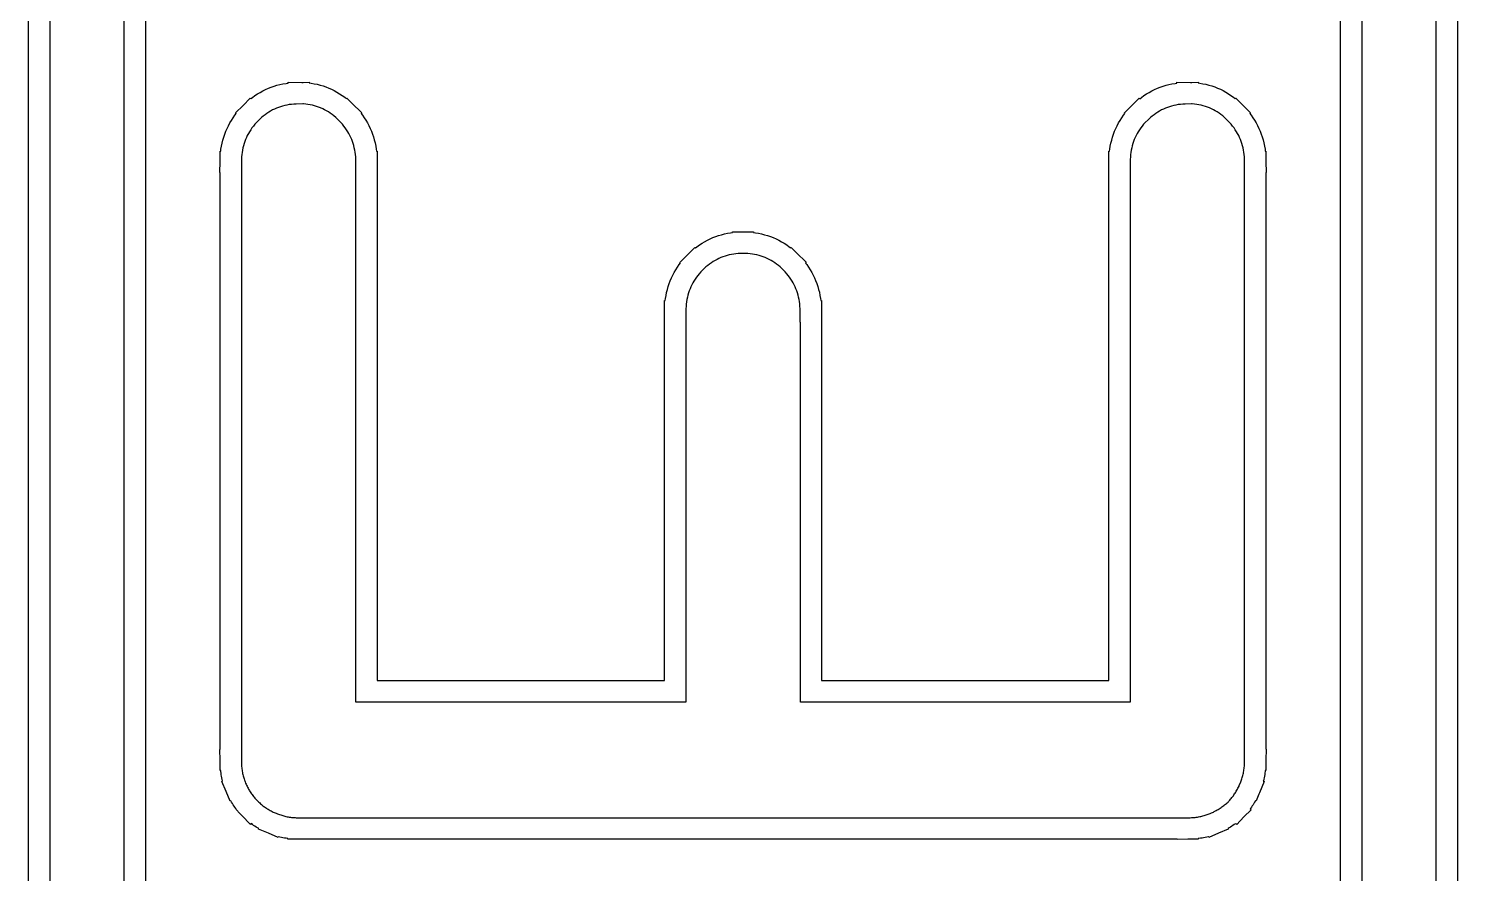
# Model space of a CAD drawing. Header units: metres. Extents: x -91 to 100, y 0 to 828.
# Drawn here: x -65.39 to -41.7, y 204.75 to 218.75 of the extents above; entities that cross this region are included whole.
import ezdxf

# ---------------------------------------------------------------- set-up
doc = ezdxf.new("R2010")
doc.units = ezdxf.units.M

msp = doc.modelspace()

# ---------------------------------------------------------------- linework, layer by layer
for p, q in [((-65.3861, 198.912), (-65.3861, 347.076)), ((-65.0333, 347.156), (-65.0333, 199.528)), ((-63.7986, 201.687), (-63.7986, 347.076)), ((-63.4458, 347.244), (-63.4458, 201.592)), ((-43.6374, 201.592), (-43.6374, 347.244)), ((-43.2846, 347.076), (-43.2846, 201.687)), ((-42.0499, 199.528), (-42.0499, 347.244)), ((-41.6971, 347.076), (-41.6971, 198.727)), ((-61.5468, 217.695), (-61.5024, 217.72)), ((-61.5024, 217.72), (-61.4571, 217.742)), ((-61.4571, 217.742), (-61.4109, 217.762)), ((-61.4109, 217.762), (-61.3639, 217.781)), ((-61.3639, 217.781), (-61.3161, 217.797)), ((-61.3161, 217.797), (-61.2676, 217.812)), ((-61.2676, 217.812), (-61.2184, 217.824)), ((-61.2184, 217.824), (-61.1684, 217.835)), ((-61.1684, 217.835), (-61.1178, 217.843)), ((-61.1178, 217.843), (-61.0829, 217.848)), ((-61.0829, 217.848), (-61.0825, 217.865)), ((-61.0825, 217.865), (-60.8568, 217.861)), ((-60.8568, 217.861), (-60.8342, 217.86)), ((-60.8342, 217.86), (-60.7362, 217.862)), ((-60.7362, 217.862), (-60.736, 217.851)), ((-60.736, 217.851), (-60.7022, 217.847)), ((-60.7022, 217.847), (-60.6517, 217.838)), ((-60.6517, 217.838), (-60.6019, 217.828)), ((-60.6019, 217.828), (-60.5527, 217.815)), ((-60.5527, 217.815), (-60.5042, 217.801)), ((-60.5042, 217.801), (-60.4564, 217.784)), ((-60.4564, 217.784), (-60.4093, 217.766)), ((-60.4093, 217.766), (-60.363, 217.746)), ((-60.363, 217.746), (-60.3176, 217.723)), ((-60.3176, 217.723), (-60.273, 217.699)), ((-46.8078, 217.695), (-46.7634, 217.72)), ((-46.7634, 217.72), (-46.7181, 217.742)), ((-46.7181, 217.742), (-46.6719, 217.762)), ((-46.6719, 217.762), (-46.6249, 217.781)), ((-46.6249, 217.781), (-46.5771, 217.797)), ((-46.5771, 217.797), (-46.5285, 217.812)), ((-46.5285, 217.812), (-46.4793, 217.824)), ((-46.4793, 217.824), (-46.4294, 217.835)), ((-46.4294, 217.835), (-46.3787, 217.843)), ((-46.3787, 217.843), (-46.3473, 217.847)), ((-46.3473, 217.847), (-46.347, 217.865)), ((-46.347, 217.865), (-46.1213, 217.861)), ((-46.1213, 217.861), (-46.0978, 217.86)), ((-46.0978, 217.86), (-45.9971, 217.862)), ((-45.9971, 217.862), (-45.9969, 217.851)), ((-45.9969, 217.851), (-45.9666, 217.847)), ((-45.9666, 217.847), (-45.9162, 217.838)), ((-45.9162, 217.838), (-45.8664, 217.828)), ((-45.8664, 217.828), (-45.8172, 217.815)), ((-45.8172, 217.815), (-45.7687, 217.801)), ((-45.7687, 217.801), (-45.7209, 217.784)), ((-45.7209, 217.784), (-45.6738, 217.766)), ((-45.6738, 217.766), (-45.6275, 217.746)), ((-45.6275, 217.746), (-45.5821, 217.723)), ((-45.5821, 217.723), (-45.5375, 217.699)), ((-61.956, 217.354), (-61.831, 217.475)), ((-61.831, 217.475), (-61.7111, 217.601)), ((-61.7111, 217.601), (-61.7011, 217.591)), ((-61.7011, 217.591), (-61.6746, 217.612)), ((-61.6746, 217.612), (-61.633, 217.641)), ((-61.633, 217.641), (-61.5904, 217.669)), ((-61.5904, 217.669), (-61.5468, 217.695)), ((-61.1745, 217.468), (-61.2095, 217.457)), ((-61.1388, 217.477), (-61.1745, 217.468)), ((-61.1031, 217.485), (-61.1388, 217.477)), ((-61.0656, 217.491), (-61.1031, 217.485)), ((-61.028, 217.496), (-61.0656, 217.491)), ((-60.9897, 217.499), (-61.028, 217.496)), ((-60.9497, 217.501), (-60.9897, 217.499)), ((-60.8403, 217.503), (-60.9497, 217.501)), ((-60.8302, 217.503), (-60.8403, 217.503)), ((-60.7921, 217.499), (-60.8302, 217.503)), ((-60.7538, 217.494), (-60.7921, 217.499)), ((-60.7178, 217.488), (-60.7538, 217.494)), ((-60.6814, 217.481), (-60.7178, 217.488)), ((-60.6456, 217.471), (-60.6814, 217.481)), ((-60.6109, 217.461), (-60.6456, 217.471)), ((-60.273, 217.699), (-60.2293, 217.673)), ((-60.2293, 217.673), (-60.1866, 217.645)), ((-60.1866, 217.645), (-60.1448, 217.616)), ((-60.1448, 217.616), (-60.1157, 217.593)), ((-60.1157, 217.593), (-60.1075, 217.601)), ((-60.1075, 217.601), (-60.0301, 217.52)), ((-60.0301, 217.52), (-60.0252, 217.515)), ((-60.0252, 217.515), (-59.8627, 217.357)), ((-47.1323, 217.437), (-46.9756, 217.601)), ((-46.9756, 217.601), (-46.964, 217.59)), ((-46.964, 217.59), (-46.9356, 217.612)), ((-46.9356, 217.612), (-46.8939, 217.641)), ((-46.8939, 217.641), (-46.8513, 217.669)), ((-46.8513, 217.669), (-46.8078, 217.695)), ((-46.4354, 217.468), (-46.4704, 217.457)), ((-46.3997, 217.477), (-46.4354, 217.468)), ((-46.3641, 217.485), (-46.3997, 217.477)), ((-46.3266, 217.491), (-46.3641, 217.485)), ((-46.2889, 217.496), (-46.3266, 217.491)), ((-46.2507, 217.499), (-46.2889, 217.496)), ((-46.2107, 217.501), (-46.2507, 217.499)), ((-46.1039, 217.503), (-46.2107, 217.501)), ((-46.0946, 217.503), (-46.1039, 217.503)), ((-46.0566, 217.499), (-46.0946, 217.503)), ((-46.0182, 217.494), (-46.0566, 217.499)), ((-45.9823, 217.488), (-46.0182, 217.494)), ((-45.9459, 217.481), (-45.9823, 217.488)), ((-45.91, 217.471), (-45.9459, 217.481)), ((-45.8754, 217.461), (-45.91, 217.471)), ((-45.5375, 217.699), (-45.4938, 217.673)), ((-45.4938, 217.673), (-45.451, 217.645)), ((-45.451, 217.645), (-45.4093, 217.616)), ((-45.4093, 217.616), (-45.3801, 217.593)), ((-45.3801, 217.593), (-45.372, 217.601)), ((-45.372, 217.601), (-45.2946, 217.52)), ((-45.2946, 217.52), (-45.2897, 217.515)), ((-45.2897, 217.515), (-45.1271, 217.357)), ((-62.0498, 217.187), (-62.024, 217.231)), ((-62.024, 217.231), (-61.9964, 217.274)), ((-61.9964, 217.274), (-61.9669, 217.316)), ((-61.9669, 217.316), (-61.9463, 217.343)), ((-61.9463, 217.343), (-61.956, 217.354)), ((-61.553, 217.251), (-61.5814, 217.224)), ((-61.5248, 217.277), (-61.553, 217.251)), ((-61.495, 217.302), (-61.5248, 217.277)), ((-61.4652, 217.325), (-61.495, 217.302)), ((-61.4351, 217.346), (-61.4652, 217.325)), ((-61.4036, 217.367), (-61.4351, 217.346)), ((-61.3736, 217.385), (-61.4036, 217.367)), ((-61.3412, 217.403), (-61.3736, 217.385)), ((-61.3097, 217.418), (-61.3412, 217.403)), ((-61.2765, 217.433), (-61.3097, 217.418)), ((-61.2428, 217.446), (-61.2765, 217.433)), ((-61.2095, 217.457), (-61.2428, 217.446)), ((-60.5773, 217.45), (-60.6109, 217.461)), ((-60.5436, 217.436), (-60.5773, 217.45)), ((-60.5099, 217.422), (-60.5436, 217.436)), ((-60.4779, 217.406), (-60.5099, 217.422)), ((-60.4465, 217.389), (-60.4779, 217.406)), ((-60.4151, 217.37), (-60.4465, 217.389)), ((-60.3838, 217.35), (-60.4151, 217.37)), ((-60.3536, 217.328), (-60.3838, 217.35)), ((-60.3235, 217.305), (-60.3536, 217.328)), ((-60.2941, 217.28), (-60.3235, 217.305)), ((-60.2753, 217.263), (-60.2941, 217.28)), ((-60.209, 217.194), (-60.2753, 217.263)), ((-59.8627, 217.357), (-59.874, 217.346)), ((-59.874, 217.346), (-59.852, 217.317)), ((-59.852, 217.317), (-59.8226, 217.275)), ((-59.8226, 217.275), (-59.7949, 217.232)), ((-59.7949, 217.232), (-59.769, 217.188)), ((-47.3143, 217.187), (-47.2885, 217.231)), ((-47.2885, 217.231), (-47.2609, 217.274)), ((-47.2609, 217.274), (-47.2315, 217.316)), ((-47.2315, 217.316), (-47.2092, 217.345)), ((-47.217, 217.354), (-47.1373, 217.431)), ((-47.2092, 217.345), (-47.217, 217.354)), ((-47.1373, 217.431), (-47.1323, 217.437)), ((-46.8139, 217.251), (-46.8831, 217.184)), ((-46.7857, 217.277), (-46.8139, 217.251)), ((-46.756, 217.302), (-46.7857, 217.277)), ((-46.7261, 217.325), (-46.756, 217.302)), ((-46.696, 217.346), (-46.7261, 217.325)), ((-46.6645, 217.367), (-46.696, 217.346)), ((-46.6345, 217.385), (-46.6645, 217.367)), ((-46.6021, 217.403), (-46.6345, 217.385)), ((-46.5707, 217.418), (-46.6021, 217.403)), ((-46.5374, 217.433), (-46.5707, 217.418)), ((-46.5037, 217.446), (-46.5374, 217.433)), ((-46.4704, 217.457), (-46.5037, 217.446)), ((-45.8418, 217.45), (-45.8754, 217.461)), ((-45.808, 217.436), (-45.8418, 217.45)), ((-45.7743, 217.422), (-45.808, 217.436)), ((-45.7424, 217.406), (-45.7743, 217.422)), ((-45.711, 217.389), (-45.7424, 217.406)), ((-45.6796, 217.37), (-45.711, 217.389)), ((-45.6483, 217.35), (-45.6796, 217.37)), ((-45.6181, 217.328), (-45.6483, 217.35)), ((-45.588, 217.305), (-45.6181, 217.328)), ((-45.5586, 217.28), (-45.588, 217.305)), ((-45.5398, 217.263), (-45.5586, 217.28)), ((-45.4734, 217.194), (-45.5398, 217.263)), ((-45.1271, 217.357), (-45.1384, 217.346)), ((-45.1384, 217.346), (-45.1164, 217.317)), ((-45.1164, 217.317), (-45.087, 217.275)), ((-45.087, 217.275), (-45.0594, 217.232)), ((-45.0594, 217.232), (-45.0336, 217.188)), ((-62.1504, 216.953), (-62.1341, 217.001)), ((-62.1341, 217.001), (-62.1159, 217.049)), ((-62.1159, 217.049), (-62.0958, 217.096)), ((-62.0958, 217.096), (-62.0738, 217.141)), ((-62.0738, 217.141), (-62.0498, 217.187)), ((-61.7425, 217.011), (-61.7595, 216.98)), ((-61.7238, 217.043), (-61.7425, 217.011)), ((-61.704, 217.074), (-61.7238, 217.043)), ((-61.6827, 217.105), (-61.704, 217.074)), ((-61.6596, 217.135), (-61.6827, 217.105)), ((-61.6352, 217.165), (-61.6596, 217.135)), ((-61.6096, 217.194), (-61.6352, 217.165)), ((-61.5814, 217.224), (-61.6096, 217.194)), ((-60.1836, 217.165), (-60.209, 217.194)), ((-60.1589, 217.135), (-60.1836, 217.165)), ((-60.136, 217.105), (-60.1589, 217.135)), ((-60.1147, 217.075), (-60.136, 217.105)), ((-60.0942, 217.043), (-60.1147, 217.075)), ((-60.0762, 217.012), (-60.0942, 217.043)), ((-60.0593, 216.981), (-60.0762, 217.012)), ((-59.769, 217.188), (-59.7451, 217.143)), ((-59.7451, 217.143), (-59.7231, 217.097)), ((-59.7231, 217.097), (-59.7029, 217.05)), ((-59.7029, 217.05), (-59.6847, 217.003)), ((-59.6847, 217.003), (-59.6684, 216.955)), ((-47.4148, 216.953), (-47.3986, 217.001)), ((-47.3986, 217.001), (-47.3804, 217.049)), ((-47.3804, 217.049), (-47.3603, 217.096)), ((-47.3603, 217.096), (-47.3383, 217.141)), ((-47.3383, 217.141), (-47.3143, 217.187)), ((-47.007, 217.011), (-47.024, 216.98)), ((-46.9883, 217.043), (-47.007, 217.011)), ((-46.9687, 217.074), (-46.9883, 217.043)), ((-46.947, 217.105), (-46.9687, 217.074)), ((-46.9239, 217.136), (-46.947, 217.105)), ((-46.8998, 217.165), (-46.9239, 217.136)), ((-46.8831, 217.184), (-46.8998, 217.165)), ((-45.4481, 217.165), (-45.4734, 217.194)), ((-45.4234, 217.135), (-45.4481, 217.165)), ((-45.4005, 217.105), (-45.4234, 217.135)), ((-45.3792, 217.075), (-45.4005, 217.105)), ((-45.359, 217.043), (-45.3792, 217.075)), ((-45.3406, 217.012), (-45.359, 217.043)), ((-45.3234, 216.98), (-45.3406, 217.012)), ((-45.0336, 217.188), (-45.0096, 217.143)), ((-45.0096, 217.143), (-44.9875, 217.097)), ((-44.9875, 217.097), (-44.9674, 217.05)), ((-44.9674, 217.05), (-44.9491, 217.003)), ((-44.9491, 217.003), (-44.9329, 216.955)), ((-62.1961, 216.753), (-62.1876, 216.804)), ((-62.1876, 216.804), (-62.1771, 216.854)), ((-62.1771, 216.854), (-62.1647, 216.904)), ((-62.1647, 216.904), (-62.1504, 216.953)), ((-61.8333, 216.774), (-61.8409, 216.738)), ((-61.8244, 216.81), (-61.8333, 216.774)), ((-61.8142, 216.845), (-61.8244, 216.81)), ((-61.8022, 216.88), (-61.8142, 216.845)), ((-61.7896, 216.913), (-61.8022, 216.88)), ((-61.7751, 216.947), (-61.7896, 216.913)), ((-61.7595, 216.98), (-61.7751, 216.947)), ((-60.0435, 216.948), (-60.0593, 216.981)), ((-60.0291, 216.915), (-60.0435, 216.948)), ((-60.0161, 216.881), (-60.0291, 216.915)), ((-60.0047, 216.847), (-60.0161, 216.881)), ((-59.9944, 216.812), (-60.0047, 216.847)), ((-59.9854, 216.775), (-59.9944, 216.812)), ((-59.9779, 216.739), (-59.9854, 216.775)), ((-59.6684, 216.955), (-59.654, 216.906)), ((-59.654, 216.906), (-59.6416, 216.856)), ((-59.6416, 216.856), (-59.6312, 216.805)), ((-59.6312, 216.805), (-59.6226, 216.754)), ((-47.4605, 216.753), (-47.452, 216.804)), ((-47.452, 216.804), (-47.4416, 216.854)), ((-47.4416, 216.854), (-47.4292, 216.904)), ((-47.4292, 216.904), (-47.4148, 216.953)), ((-47.0978, 216.774), (-47.1053, 216.738)), ((-47.0888, 216.81), (-47.0978, 216.774)), ((-47.0786, 216.845), (-47.0888, 216.81)), ((-47.0667, 216.88), (-47.0786, 216.845)), ((-47.0541, 216.913), (-47.0667, 216.88)), ((-47.0396, 216.947), (-47.0541, 216.913)), ((-47.024, 216.98), (-47.0396, 216.947)), ((-45.3082, 216.948), (-45.3234, 216.98)), ((-45.2936, 216.915), (-45.3082, 216.948)), ((-45.2808, 216.881), (-45.2936, 216.915)), ((-45.2691, 216.847), (-45.2808, 216.881)), ((-45.2588, 216.811), (-45.2691, 216.847)), ((-45.2498, 216.775), (-45.2588, 216.811)), ((-45.2424, 216.739), (-45.2498, 216.775)), ((-44.9329, 216.955), (-44.9185, 216.906)), ((-44.9185, 216.906), (-44.9061, 216.856)), ((-44.9061, 216.856), (-44.8956, 216.805)), ((-44.8956, 216.805), (-44.8871, 216.754)), ((-62.2142, 216.369), (-62.2111, 216.546)), ((-62.2111, 216.546), (-62.2111, 216.722)), ((-62.2111, 216.722), (-62.2001, 216.722)), ((-62.2001, 216.722), (-62.1961, 216.753)), ((-61.8576, 216.584), (-61.8583, 216.543)), ((-61.8583, 216.543), (-61.8583, 206.626)), ((-61.8554, 216.624), (-61.8576, 216.584)), ((-61.852, 216.662), (-61.8554, 216.624)), ((-61.8472, 216.7), (-61.852, 216.662)), ((-61.8409, 216.738), (-61.8472, 216.7)), ((-59.9716, 216.702), (-59.9779, 216.739)), ((-59.9667, 216.664), (-59.9716, 216.702)), ((-59.9632, 216.625), (-59.9667, 216.664)), ((-59.9611, 216.585), (-59.9632, 216.625)), ((-59.9604, 216.543), (-59.9611, 216.585)), ((-59.9604, 207.586), (-59.9604, 216.543)), ((-59.6226, 216.754), (-59.6185, 216.722)), ((-59.6185, 216.722), (-59.6076, 216.722)), ((-59.6076, 216.722), (-59.6076, 216.546)), ((-59.6076, 216.546), (-59.6044, 216.369)), ((-47.4786, 216.369), (-47.4756, 216.546)), ((-47.4756, 216.546), (-47.4756, 216.722)), ((-47.4756, 216.722), (-47.4645, 216.722)), ((-47.4645, 216.722), (-47.4605, 216.753)), ((-47.1221, 216.584), (-47.1228, 216.542)), ((-47.1228, 216.542), (-47.1228, 207.586)), ((-47.1199, 216.624), (-47.1221, 216.584)), ((-47.1165, 216.662), (-47.1199, 216.624)), ((-47.1116, 216.7), (-47.1165, 216.662)), ((-47.1053, 216.738), (-47.1116, 216.7)), ((-45.236, 216.702), (-45.2424, 216.739)), ((-45.2312, 216.664), (-45.236, 216.702)), ((-45.2277, 216.625), (-45.2312, 216.664)), ((-45.2256, 216.585), (-45.2277, 216.625)), ((-45.2249, 216.543), (-45.2256, 216.585)), ((-45.2249, 206.63), (-45.2249, 216.543)), ((-44.8871, 216.754), (-44.883, 216.722)), ((-44.883, 216.722), (-44.8721, 216.722)), ((-44.8721, 216.722), (-44.8721, 216.546)), ((-44.8721, 216.546), (-44.8689, 216.369)), ((-62.2111, 216.369), (-62.2142, 216.369)), ((-62.2111, 206.801), (-62.2111, 216.369)), ((-59.6044, 216.369), (-59.6076, 216.369)), ((-59.6076, 216.369), (-59.6076, 207.943)), ((-47.4756, 216.369), (-47.4786, 216.369)), ((-47.4756, 207.943), (-47.4756, 216.369)), ((-44.8721, 216.369), (-44.8721, 206.804)), ((-44.8689, 216.369), (-44.8721, 216.369)), ((-53.9466, 215.321), (-53.8981, 215.335)), ((-53.8981, 215.335), (-53.8488, 215.348)), ((-53.8488, 215.348), (-53.7988, 215.358)), ((-53.7988, 215.358), (-53.7482, 215.367)), ((-53.7482, 215.367), (-53.7132, 215.372)), ((-53.7132, 215.372), (-53.713, 215.385)), ((-53.713, 215.385), (-53.5398, 215.382)), ((-53.5398, 215.382), (-53.3667, 215.385)), ((-53.3667, 215.385), (-53.3664, 215.371)), ((-53.3664, 215.371), (-53.3326, 215.367)), ((-53.3326, 215.367), (-53.2822, 215.358)), ((-53.2822, 215.358), (-53.2324, 215.348)), ((-53.2324, 215.348), (-53.1832, 215.335)), ((-53.1832, 215.335), (-53.1347, 215.321)), ((-54.4619, 214.999), (-54.3417, 215.125)), ((-54.3417, 215.125), (-54.3316, 215.115)), ((-54.3316, 215.115), (-54.3051, 215.135)), ((-54.3051, 215.135), (-54.2634, 215.165)), ((-54.2634, 215.165), (-54.2209, 215.193)), ((-54.2209, 215.193), (-54.1773, 215.219)), ((-54.1773, 215.219), (-54.1329, 215.243)), ((-54.1329, 215.243), (-54.0876, 215.266)), ((-54.0876, 215.266), (-54.0414, 215.286)), ((-54.0414, 215.286), (-53.9944, 215.304)), ((-53.9944, 215.304), (-53.9466, 215.321)), ((-53.1347, 215.321), (-53.0869, 215.304)), ((-53.0869, 215.304), (-53.0398, 215.286)), ((-53.0398, 215.286), (-52.9935, 215.266)), ((-52.9935, 215.266), (-52.9481, 215.244)), ((-52.9481, 215.244), (-52.9034, 215.219)), ((-52.9034, 215.219), (-52.8598, 215.193)), ((-52.8598, 215.193), (-52.8171, 215.165)), ((-52.8171, 215.165), (-52.7753, 215.136)), ((-52.7753, 215.136), (-52.7501, 215.116)), ((-52.7501, 215.116), (-52.7415, 215.125)), ((-52.7415, 215.125), (-52.6615, 215.041)), ((-54.5974, 214.84), (-54.5768, 214.867)), ((-54.5865, 214.877), (-54.4619, 214.999)), ((-54.5768, 214.867), (-54.5865, 214.877)), ((-54.0656, 214.87), (-54.0957, 214.849)), ((-54.0345, 214.89), (-54.0656, 214.87)), ((-54.0031, 214.909), (-54.0345, 214.89)), ((-53.9724, 214.926), (-54.0031, 214.909)), ((-53.9397, 214.942), (-53.9724, 214.926)), ((-53.9068, 214.957), (-53.9397, 214.942)), ((-53.8736, 214.97), (-53.9068, 214.957)), ((-53.84, 214.981), (-53.8736, 214.97)), ((-53.805, 214.992), (-53.84, 214.981)), ((-53.7692, 215.001), (-53.805, 214.992)), ((-53.734, 215.008), (-53.7692, 215.001)), ((-53.6961, 215.015), (-53.734, 215.008)), ((-53.658, 215.02), (-53.6961, 215.015)), ((-53.6202, 215.023), (-53.658, 215.02)), ((-53.5802, 215.025), (-53.6202, 215.023)), ((-53.54, 215.026), (-53.5802, 215.025)), ((-53.5002, 215.025), (-53.54, 215.026)), ((-53.4606, 215.023), (-53.5002, 215.025)), ((-53.4226, 215.02), (-53.4606, 215.023)), ((-53.3842, 215.015), (-53.4226, 215.02)), ((-53.3482, 215.008), (-53.3842, 215.015)), ((-53.312, 215.001), (-53.3482, 215.008)), ((-53.2762, 214.992), (-53.312, 215.001)), ((-53.2417, 214.981), (-53.2762, 214.992)), ((-53.2072, 214.969), (-53.2417, 214.981)), ((-53.174, 214.956), (-53.2072, 214.969)), ((-53.1403, 214.942), (-53.174, 214.956)), ((-53.1084, 214.926), (-53.1403, 214.942)), ((-53.0769, 214.909), (-53.1084, 214.926)), ((-53.0451, 214.89), (-53.0769, 214.909)), ((-53.0148, 214.87), (-53.0451, 214.89)), ((-52.9841, 214.848), (-53.0148, 214.87)), ((-52.6615, 215.041), (-52.6557, 215.036)), ((-52.6557, 215.036), (-52.4931, 214.878)), ((-52.4931, 214.878), (-52.5049, 214.865)), ((-52.5049, 214.865), (-52.486, 214.84)), ((-54.7262, 214.619), (-54.7042, 214.665)), ((-54.7042, 214.665), (-54.6804, 214.71)), ((-54.6804, 214.71), (-54.6545, 214.754)), ((-54.6545, 214.754), (-54.6268, 214.798)), ((-54.6268, 214.798), (-54.5974, 214.84)), ((-54.3132, 214.629), (-54.3341, 214.599)), ((-54.29, 214.659), (-54.3132, 214.629)), ((-54.2658, 214.689), (-54.29, 214.659)), ((-54.24, 214.718), (-54.2658, 214.689)), ((-54.2123, 214.747), (-54.24, 214.718)), ((-54.1835, 214.775), (-54.2123, 214.747)), ((-54.1552, 214.8), (-54.1835, 214.775)), ((-54.1255, 214.825), (-54.1552, 214.8)), ((-54.0957, 214.849), (-54.1255, 214.825)), ((-52.9539, 214.825), (-52.9841, 214.848)), ((-52.9249, 214.801), (-52.9539, 214.825)), ((-52.9065, 214.784), (-52.9249, 214.801)), ((-52.8429, 214.718), (-52.9065, 214.784)), ((-52.8176, 214.689), (-52.8429, 214.718)), ((-52.7929, 214.659), (-52.8176, 214.689)), ((-52.77, 214.629), (-52.7929, 214.659)), ((-52.7487, 214.598), (-52.77, 214.629)), ((-52.486, 214.84), (-52.4566, 214.798)), ((-52.4566, 214.798), (-52.4289, 214.755)), ((-52.4289, 214.755), (-52.4031, 214.711)), ((-52.4031, 214.711), (-52.3791, 214.666)), ((-52.3791, 214.666), (-52.3571, 214.621)), ((-54.8076, 214.378), (-54.7952, 214.428)), ((-54.7952, 214.428), (-54.7808, 214.477)), ((-54.7808, 214.477), (-54.7646, 214.525)), ((-54.7646, 214.525), (-54.7464, 214.573)), ((-54.7464, 214.573), (-54.7262, 214.619)), ((-54.4329, 214.403), (-54.4446, 214.369)), ((-54.4201, 214.437), (-54.4329, 214.403)), ((-54.4056, 214.471), (-54.4201, 214.437)), ((-54.3899, 214.503), (-54.4056, 214.471)), ((-54.3729, 214.535), (-54.3899, 214.503)), ((-54.3545, 214.567), (-54.3729, 214.535)), ((-54.3341, 214.599), (-54.3545, 214.567)), ((-52.7282, 214.567), (-52.7487, 214.598)), ((-52.7104, 214.536), (-52.7282, 214.567)), ((-52.6929, 214.504), (-52.7104, 214.536)), ((-52.6777, 214.472), (-52.6929, 214.504)), ((-52.6631, 214.438), (-52.6777, 214.472)), ((-52.6501, 214.404), (-52.6631, 214.438)), ((-52.6387, 214.371), (-52.6501, 214.404)), ((-52.3571, 214.621), (-52.3369, 214.574)), ((-52.3369, 214.574), (-52.3187, 214.527)), ((-52.3187, 214.527), (-52.3024, 214.478)), ((-52.3024, 214.478), (-52.288, 214.429)), ((-52.288, 214.429), (-52.2756, 214.38)), ((-54.8416, 214.069), (-54.8416, 214.246)), ((-54.8416, 214.246), (-54.8306, 214.246)), ((-54.8306, 214.246), (-54.8266, 214.277)), ((-54.8266, 214.277), (-54.818, 214.328)), ((-54.818, 214.328), (-54.8076, 214.378)), ((-54.4825, 214.186), (-54.4859, 214.148)), ((-54.4776, 214.224), (-54.4825, 214.186)), ((-54.4713, 214.261), (-54.4776, 214.224)), ((-54.4638, 214.298), (-54.4713, 214.261)), ((-54.4548, 214.334), (-54.4638, 214.298)), ((-54.4446, 214.369), (-54.4548, 214.334)), ((-52.6284, 214.335), (-52.6387, 214.371)), ((-52.6194, 214.299), (-52.6284, 214.335)), ((-52.6119, 214.263), (-52.6194, 214.299)), ((-52.6056, 214.225), (-52.6119, 214.263)), ((-52.6008, 214.188), (-52.6056, 214.225)), ((-52.5973, 214.148), (-52.6008, 214.188)), ((-52.2756, 214.38), (-52.2652, 214.329)), ((-52.2652, 214.329), (-52.2566, 214.278)), ((-52.2566, 214.278), (-52.2525, 214.246)), ((-52.2525, 214.246), (-52.2381, 214.246)), ((-52.2381, 214.246), (-52.2381, 207.943)), ((-54.8447, 213.893), (-54.8416, 214.069)), ((-54.4881, 214.107), (-54.4888, 214.067)), ((-54.4888, 214.067), (-54.4888, 207.586)), ((-54.4859, 214.148), (-54.4881, 214.107)), ((-52.5951, 214.108), (-52.5973, 214.148)), ((-52.5912, 213.886), (-52.5951, 214.108)), ((-54.8416, 213.892), (-54.8447, 213.893)), ((-54.8416, 207.943), (-54.8416, 213.892)), ((-52.5909, 213.886), (-52.5912, 213.886)), ((-52.5909, 207.586), (-52.5909, 213.886)), ((-59.6076, 207.943), (-54.8416, 207.943)), ((-52.2381, 207.943), (-47.4756, 207.943)), ((-54.4888, 207.586), (-59.9604, 207.586)), ((-47.1228, 207.586), (-52.5909, 207.586)), ((-62.2111, 206.625), (-62.2126, 206.801)), ((-62.2126, 206.801), (-62.2111, 206.801)), ((-62.2111, 206.45), (-62.2111, 206.625)), ((-61.8583, 206.626), (-61.8581, 206.602)), ((-61.8581, 206.602), (-61.8576, 206.582)), ((-61.8576, 206.582), (-61.8567, 206.561)), ((-45.2265, 206.565), (-45.2256, 206.586)), ((-45.2256, 206.586), (-45.2251, 206.606)), ((-45.2251, 206.606), (-45.2249, 206.63)), ((-44.8721, 206.804), (-44.8706, 206.804)), ((-44.8706, 206.804), (-44.8721, 206.63)), ((-44.8721, 206.63), (-44.8721, 206.45)), ((-62.2011, 206.45), (-62.2111, 206.45)), ((-62.1993, 206.434), (-62.2011, 206.45)), ((-62.1956, 206.408), (-62.1993, 206.434)), ((-62.1915, 206.382), (-62.1956, 206.408)), ((-62.1869, 206.356), (-62.1915, 206.382)), ((-62.1816, 206.33), (-62.1869, 206.356)), ((-61.8567, 206.561), (-61.8554, 206.54)), ((-61.8554, 206.54), (-61.8538, 206.52)), ((-61.8538, 206.52), (-61.8517, 206.499)), ((-61.8517, 206.499), (-61.8496, 206.481)), ((-61.8496, 206.481), (-61.8467, 206.46)), ((-61.8467, 206.46), (-61.8437, 206.442)), ((-61.8437, 206.442), (-61.8402, 206.422)), ((-61.8402, 206.422), (-61.8368, 206.405)), ((-61.8368, 206.405), (-61.8324, 206.385)), ((-61.8324, 206.385), (-61.8279, 206.366)), ((-61.8279, 206.366), (-61.8233, 206.349)), ((-61.8233, 206.349), (-61.8184, 206.332)), ((-61.8184, 206.332), (-61.8123, 206.312)), ((-45.2707, 206.316), (-45.265, 206.335)), ((-45.265, 206.335), (-45.2601, 206.352)), ((-45.2601, 206.352), (-45.2553, 206.37)), ((-45.2553, 206.37), (-45.2507, 206.389)), ((-45.2507, 206.389), (-45.2464, 206.409)), ((-45.2464, 206.409), (-45.2431, 206.425)), ((-45.2431, 206.425), (-45.2393, 206.446)), ((-45.2393, 206.446), (-45.2366, 206.463)), ((-45.2366, 206.463), (-45.2339, 206.483)), ((-45.2339, 206.483), (-45.2314, 206.504)), ((-45.2314, 206.504), (-45.2293, 206.525)), ((-45.2293, 206.525), (-45.2279, 206.542)), ((-45.2279, 206.542), (-45.2265, 206.565)), ((-44.9015, 206.333), (-44.9071, 206.308)), ((-44.8964, 206.359), (-44.9015, 206.333)), ((-44.8917, 206.385), (-44.8964, 206.359)), ((-44.8875, 206.412), (-44.8917, 206.385)), ((-44.8839, 206.438), (-44.8875, 206.412)), ((-44.8825, 206.45), (-44.8839, 206.438)), ((-44.8721, 206.45), (-44.8825, 206.45)), ((-62.1819, 206.268), (-62.1687, 206.274)), ((-62.1121, 206.105), (-62.1819, 206.268)), ((-62.1761, 206.304), (-62.1816, 206.33)), ((-62.17, 206.279), (-62.1761, 206.304)), ((-62.1687, 206.274), (-62.17, 206.279)), ((-62.0462, 205.943), (-62.1121, 206.105)), ((-61.8123, 206.312), (-61.8069, 206.295)), ((-61.8069, 206.295), (-61.8009, 206.279)), ((-61.8009, 206.279), (-61.7945, 206.262)), ((-61.7945, 206.262), (-61.787, 206.243)), ((-61.787, 206.243), (-61.7804, 206.228)), ((-61.7804, 206.228), (-61.7724, 206.21)), ((-61.7724, 206.21), (-61.7645, 206.194)), ((-61.7645, 206.194), (-61.7568, 206.178)), ((-61.7568, 206.178), (-61.7478, 206.161)), ((-61.7478, 206.161), (-61.7392, 206.145)), ((-61.7392, 206.145), (-61.7298, 206.129)), ((-61.7298, 206.129), (-61.7208, 206.114)), ((-61.7208, 206.114), (-61.7109, 206.098)), ((-61.7109, 206.098), (-61.7011, 206.083)), ((-45.382, 206.079), (-45.3719, 206.095)), ((-45.3719, 206.095), (-45.3631, 206.11)), ((-45.3631, 206.11), (-45.3529, 206.128)), ((-45.3529, 206.128), (-45.3442, 206.143)), ((-45.3442, 206.143), (-45.3354, 206.16)), ((-45.3354, 206.16), (-45.327, 206.176)), ((-45.327, 206.176), (-45.3182, 206.194)), ((-45.3182, 206.194), (-45.313, 206.205)), ((-45.313, 206.205), (-45.2891, 206.264)), ((-45.2891, 206.264), (-45.2822, 206.283)), ((-45.2822, 206.283), (-45.2763, 206.299)), ((-45.2763, 206.299), (-45.2707, 206.316)), ((-44.9013, 206.268), (-44.9804, 206.083)), ((-44.9133, 206.282), (-44.9154, 206.274)), ((-44.9154, 206.274), (-44.9013, 206.268)), ((-44.9071, 206.308), (-44.9133, 206.282)), ((-62.0337, 205.948), (-62.0462, 205.943)), ((-62.0203, 205.926), (-62.0337, 205.948)), ((-62.0069, 205.904), (-62.0203, 205.926)), ((-61.993, 205.883), (-62.0069, 205.904)), ((-61.9787, 205.862), (-61.993, 205.883)), ((-61.964, 205.842), (-61.9787, 205.862)), ((-61.7011, 206.083), (-61.6893, 206.066)), ((-61.6893, 206.066), (-61.6798, 206.053)), ((-61.6798, 206.053), (-61.6685, 206.037)), ((-61.6685, 206.037), (-61.6573, 206.023)), ((-61.6573, 206.023), (-61.6455, 206.008)), ((-61.6455, 206.008), (-61.6329, 205.993)), ((-61.6329, 205.993), (-61.6237, 205.983)), ((-61.6237, 205.983), (-61.5663, 205.926)), ((-61.5663, 205.926), (-61.554, 205.914)), ((-61.554, 205.914), (-61.5411, 205.902)), ((-61.5411, 205.902), (-61.5272, 205.89)), ((-61.5272, 205.89), (-61.5148, 205.88)), ((-61.5148, 205.88), (-61.5, 205.868)), ((-61.5, 205.868), (-61.4869, 205.858)), ((-61.4869, 205.858), (-61.4728, 205.848)), ((-45.6013, 205.848), (-45.586, 205.859)), ((-45.586, 205.859), (-45.5706, 205.871)), ((-45.5706, 205.871), (-45.5564, 205.882)), ((-45.5564, 205.882), (-45.5424, 205.893)), ((-45.5424, 205.893), (-45.5277, 205.905)), ((-45.5277, 205.905), (-45.5143, 205.917)), ((-45.5143, 205.917), (-45.5002, 205.929)), ((-45.5002, 205.929), (-45.4907, 205.938)), ((-45.4907, 205.938), (-45.4819, 205.948)), ((-45.4819, 205.948), (-45.4701, 205.961)), ((-45.4701, 205.961), (-45.4577, 205.976)), ((-45.4577, 205.976), (-45.4463, 205.99)), ((-45.4463, 205.99), (-45.4352, 206.004)), ((-45.4352, 206.004), (-45.4242, 206.018)), ((-45.4242, 206.018), (-45.4122, 206.035)), ((-45.4122, 206.035), (-45.402, 206.049)), ((-45.402, 206.049), (-45.3922, 206.064)), ((-45.3922, 206.064), (-45.382, 206.079)), ((-45.0991, 205.865), (-45.1129, 205.845)), ((-45.0856, 205.886), (-45.0991, 205.865)), ((-45.0723, 205.907), (-45.0856, 205.886)), ((-45.0597, 205.928), (-45.0723, 205.907)), ((-45.0466, 205.951), (-45.0597, 205.928)), ((-45.0365, 205.947), (-45.0466, 205.951)), ((-44.99, 206.062), (-45.0365, 205.947)), ((-44.9804, 206.083), (-44.99, 206.062)), ((-61.9488, 205.821), (-61.964, 205.842)), ((-61.9525, 205.809), (-61.9453, 205.817)), ((-61.878, 205.735), (-61.9525, 205.809)), ((-61.9453, 205.817), (-61.9488, 205.821)), ((-61.867, 205.723), (-61.878, 205.735)), ((-61.8493, 205.704), (-61.867, 205.723)), ((-61.7086, 205.56), (-61.8493, 205.704)), ((-61.4728, 205.848), (-61.4576, 205.837)), ((-61.4576, 205.837), (-61.4433, 205.828)), ((-61.4433, 205.828), (-61.4282, 205.818)), ((-61.4282, 205.818), (-61.4132, 205.809)), ((-61.4132, 205.809), (-61.3962, 205.799)), ((-61.3962, 205.799), (-61.3823, 205.791)), ((-61.3823, 205.791), (-61.3643, 205.782)), ((-61.3643, 205.782), (-61.3492, 205.774)), ((-61.3492, 205.774), (-61.3292, 205.764)), ((-61.3292, 205.764), (-61.3148, 205.758)), ((-61.3148, 205.758), (-61.2961, 205.75)), ((-61.2961, 205.75), (-61.2792, 205.743)), ((-61.2792, 205.743), (-61.2573, 205.734)), ((-61.2573, 205.734), (-61.2416, 205.728)), ((-61.2416, 205.728), (-61.2242, 205.721)), ((-61.2242, 205.721), (-61.2064, 205.715)), ((-61.2064, 205.715), (-61.1899, 205.71)), ((-61.1899, 205.71), (-61.1727, 205.705)), ((-61.1727, 205.705), (-61.1545, 205.7)), ((-61.1545, 205.7), (-61.136, 205.695)), ((-61.136, 205.695), (-61.1192, 205.691)), ((-61.1192, 205.691), (-61.0999, 205.687)), ((-61.0999, 205.687), (-61.082, 205.684)), ((-61.082, 205.684), (-61.0631, 205.681)), ((-61.0631, 205.681), (-61.0462, 205.678)), ((-61.0462, 205.678), (-61.026, 205.676)), ((-61.026, 205.676), (-61.0072, 205.674)), ((-61.0072, 205.674), (-60.9895, 205.672)), ((-60.9895, 205.672), (-60.9685, 205.671)), ((-60.9685, 205.671), (-60.9505, 205.67)), ((-60.9505, 205.67), (-60.9294, 205.67)), ((-60.9294, 205.67), (-60.9074, 205.669)), ((-60.9074, 205.669), (-46.1674, 205.669)), ((-46.1674, 205.669), (-46.1483, 205.67)), ((-46.1483, 205.67), (-46.1287, 205.67)), ((-46.1287, 205.67), (-46.1074, 205.671)), ((-46.1074, 205.671), (-46.0888, 205.672)), ((-46.0888, 205.672), (-46.0686, 205.674)), ((-46.0686, 205.674), (-46.0473, 205.676)), ((-46.0473, 205.676), (-46.027, 205.678)), ((-46.027, 205.678), (-46.0089, 205.681)), ((-46.0089, 205.681), (-45.9911, 205.684)), ((-45.9911, 205.684), (-45.9698, 205.688)), ((-45.9698, 205.688), (-45.9536, 205.691)), ((-45.9536, 205.691), (-45.9332, 205.696)), ((-45.9332, 205.696), (-45.9153, 205.7)), ((-45.9153, 205.7), (-45.8982, 205.705)), ((-45.8982, 205.705), (-45.8801, 205.71)), ((-45.8801, 205.71), (-45.8616, 205.716)), ((-45.8616, 205.716), (-45.8449, 205.721)), ((-45.8449, 205.721), (-45.8277, 205.728)), ((-45.8277, 205.728), (-45.8113, 205.734)), ((-45.8113, 205.734), (-45.7951, 205.741)), ((-45.7951, 205.741), (-45.777, 205.748)), ((-45.777, 205.748), (-45.7604, 205.756)), ((-45.7604, 205.756), (-45.7428, 205.764)), ((-45.7428, 205.764), (-45.7279, 205.772)), ((-45.7279, 205.772), (-45.7093, 205.782)), ((-45.7093, 205.782), (-45.6942, 205.79)), ((-45.6942, 205.79), (-45.6795, 205.798)), ((-45.6795, 205.798), (-45.6619, 205.808)), ((-45.6619, 205.808), (-45.6466, 205.818)), ((-45.6466, 205.818), (-45.6306, 205.828)), ((-45.6306, 205.828), (-45.616, 205.838)), ((-45.616, 205.838), (-45.6013, 205.848)), ((-45.2408, 205.686), (-45.3551, 205.56)), ((-45.1167, 205.801), (-45.2408, 205.686)), ((-45.1273, 205.825), (-45.1321, 205.818)), ((-45.1321, 205.818), (-45.1167, 205.801)), ((-45.1129, 205.845), (-45.1273, 205.825)), ((-61.6966, 205.572), (-61.7086, 205.56)), ((-61.6763, 205.557), (-61.6966, 205.572)), ((-61.6559, 205.543), (-61.6763, 205.557)), ((-61.6349, 205.529), (-61.6559, 205.543)), ((-61.6137, 205.515), (-61.6349, 205.529)), ((-61.5922, 205.502), (-61.6137, 205.515)), ((-61.5703, 205.489), (-61.5922, 205.502)), ((-61.5733, 205.479), (-61.5694, 205.489)), ((-61.4072, 205.411), (-61.5733, 205.479)), ((-61.5694, 205.489), (-61.5703, 205.489)), ((-61.2472, 205.344), (-61.4072, 205.411)), ((-45.6601, 205.411), (-45.8181, 205.343)), ((-45.4959, 205.479), (-45.6601, 205.411)), ((-45.4812, 205.502), (-45.5007, 205.491)), ((-45.5007, 205.491), (-45.4959, 205.479)), ((-45.4602, 205.515), (-45.4812, 205.502)), ((-45.4395, 205.529), (-45.4602, 205.515)), ((-45.4189, 205.542), (-45.4395, 205.529)), ((-45.3986, 205.556), (-45.4189, 205.542)), ((-45.3787, 205.571), (-45.3986, 205.556)), ((-45.372, 205.576), (-45.3787, 205.571)), ((-45.3551, 205.56), (-45.372, 205.576)), ((-61.2428, 205.355), (-61.2472, 205.344)), ((-61.2181, 205.349), (-61.2428, 205.355)), ((-61.1932, 205.343), (-61.2181, 205.349)), ((-61.168, 205.338), (-61.1932, 205.343)), ((-61.1428, 205.333), (-61.168, 205.338)), ((-61.1174, 205.329), (-61.1428, 205.333)), ((-61.0918, 205.325), (-61.1174, 205.329)), ((-61.0858, 205.324), (-61.0918, 205.325)), ((-61.0858, 205.313), (-61.0858, 205.324)), ((-60.9082, 205.313), (-61.0858, 205.313)), ((-60.7343, 205.312), (-60.9082, 205.313)), ((-46.3452, 205.313), (-60.7343, 205.313)), ((-60.7343, 205.313), (-60.7343, 205.312)), ((-46.3451, 205.311), (-46.3452, 205.313)), ((-46.1674, 205.313), (-46.3451, 205.311)), ((-45.9974, 205.313), (-46.1674, 205.313)), ((-45.9824, 205.325), (-45.9974, 205.323)), ((-45.9974, 205.323), (-45.9974, 205.313)), ((-45.9562, 205.329), (-45.9824, 205.325)), ((-45.9303, 205.333), (-45.9562, 205.329)), ((-45.9043, 205.338), (-45.9303, 205.333)), ((-45.8787, 205.343), (-45.9043, 205.338)), ((-45.8534, 205.348), (-45.8787, 205.343)), ((-45.8282, 205.355), (-45.8534, 205.348)), ((-45.8237, 205.356), (-45.8282, 205.355)), ((-45.8181, 205.343), (-45.8237, 205.356))]:
    msp.add_line(p, q)

doc.saveas('drawing.dxf')
